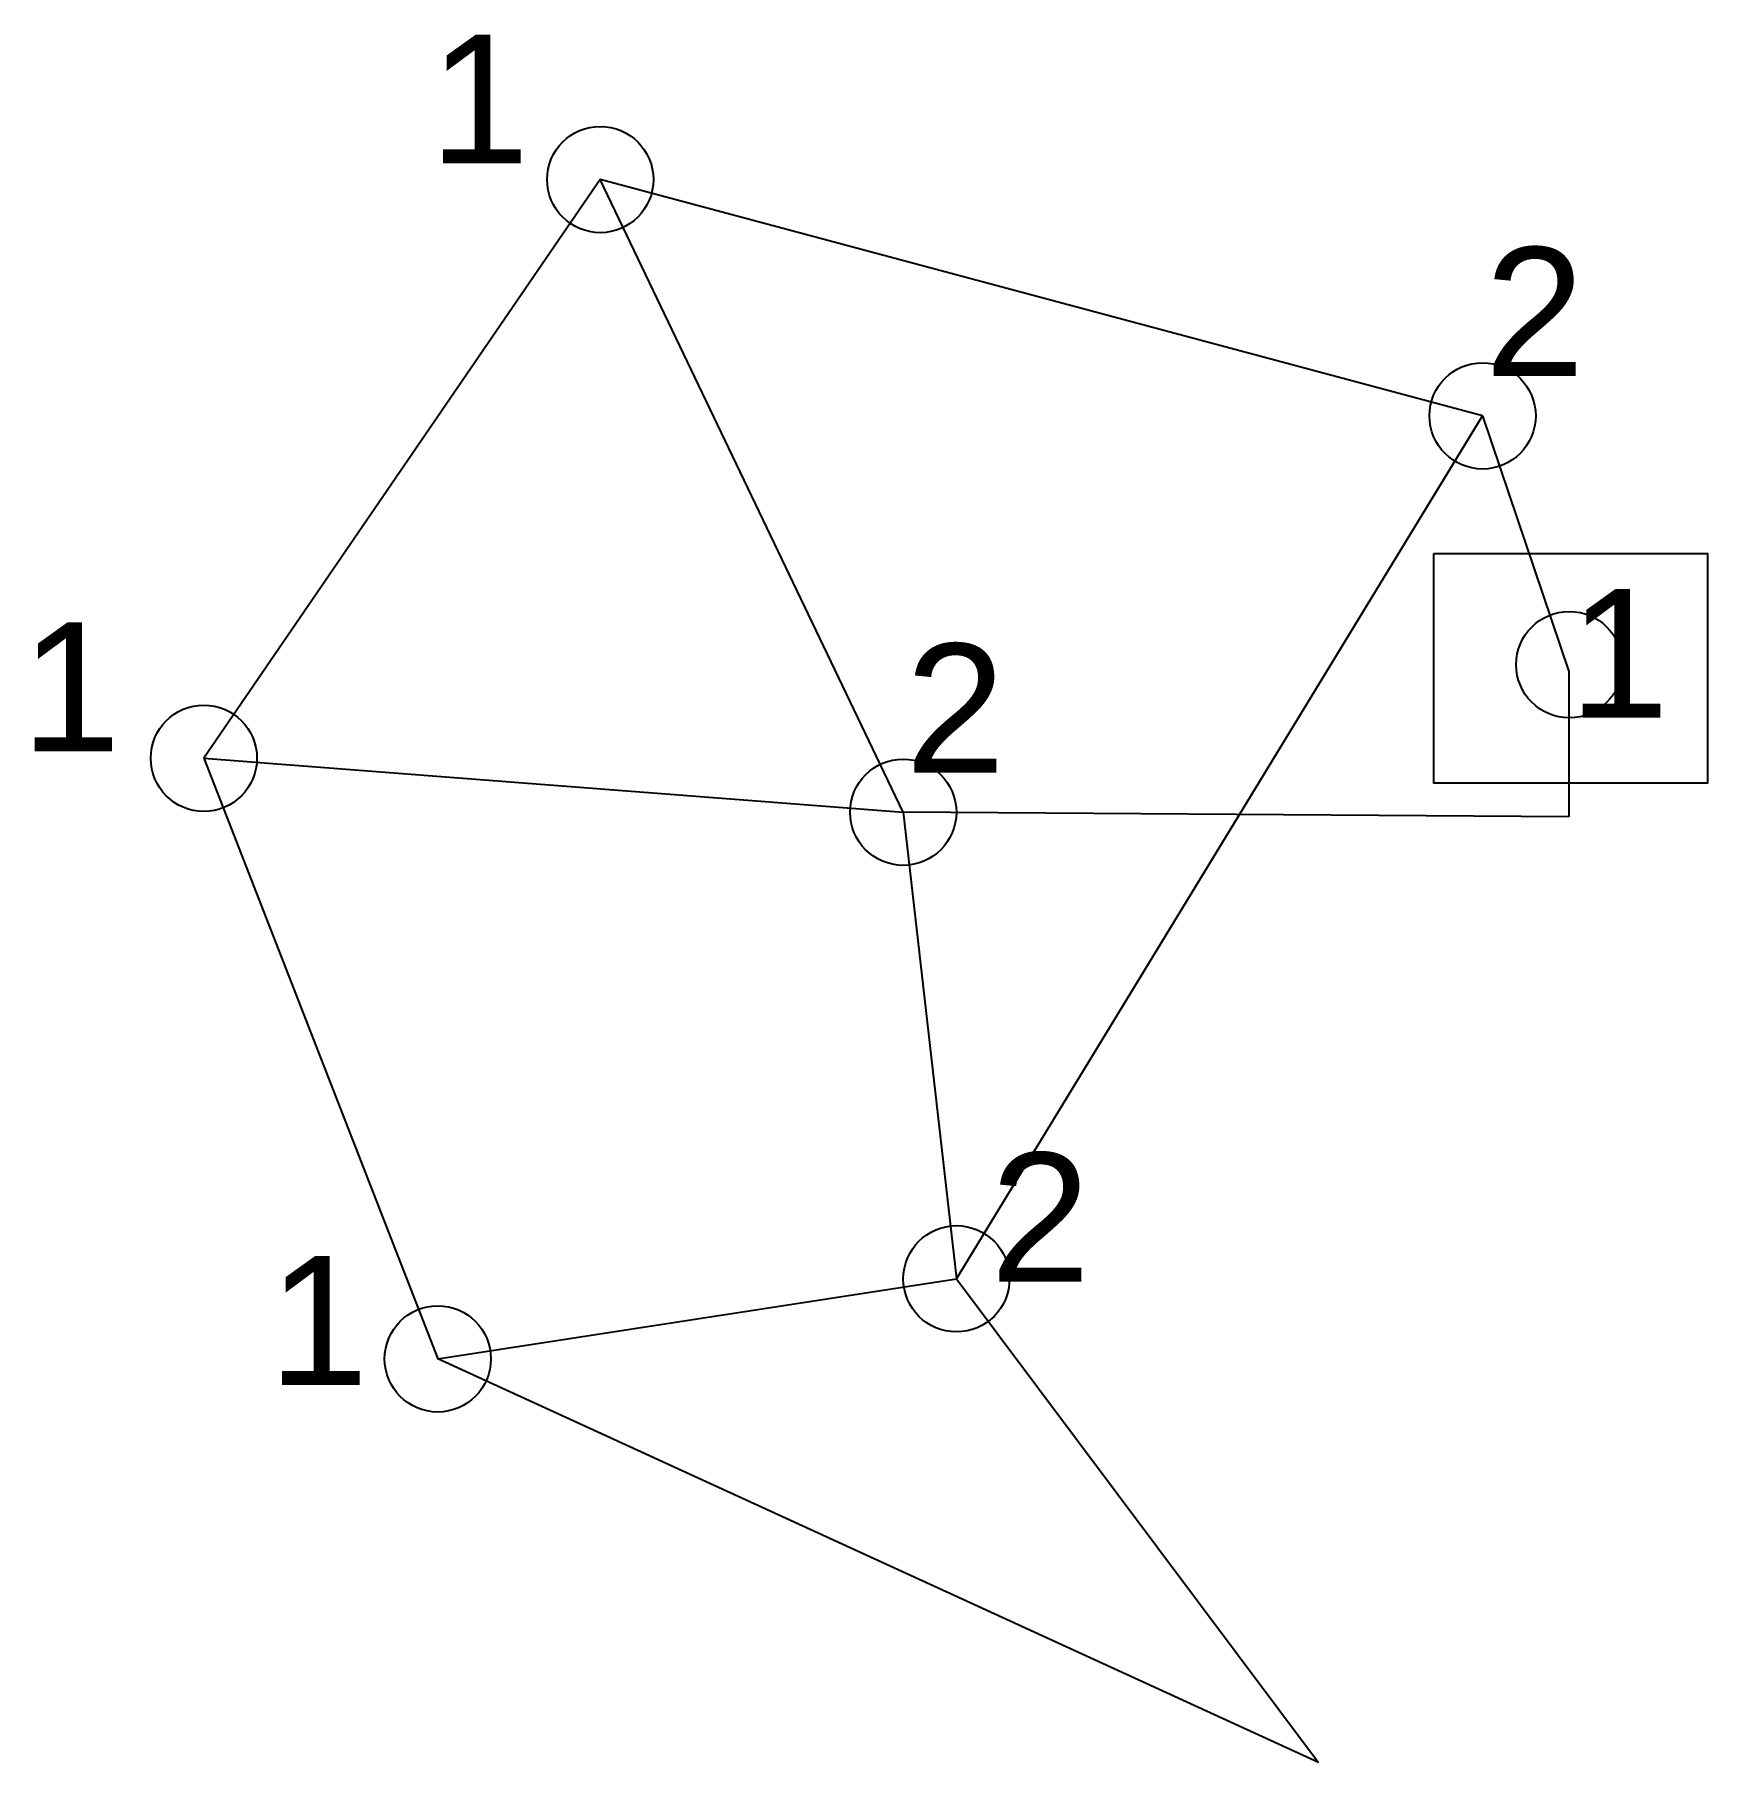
# Model space of a CAD drawing. Header units: millimetres. Extents: x 189 to 771, y 88 to 689.
import ezdxf

# ---------------------------------------------------------------- set-up
doc = ezdxf.new("R2010")
doc.units = ezdxf.units.MM
doc.styles.get("Standard").update_dxf_attribs({"font": 'arial.ttf'})

msp = doc.modelspace()

# ---------------------------------------------------------------- linework, layer by layer
for p, q in [((692.57, 556.18), (385.85, 638.32)), ((509.67, 256.24), (692.57, 556.18)), ((692.57, 556.18), (722.6, 467.29)), ((722.6, 467.29), (722.6, 416.77)), ((248.05, 437.16), (329.36, 228.4)), ((491.17, 418.4), (509.67, 256.24)), ((722.6, 416.77), (491.17, 418.4))]:
    msp.add_line(p, q)
at = {"color": 6}
for p, q in [((329.36, 228.4), (509.67, 256.24)), ((509.67, 256.24), (635.52, 88.12)), ((635.52, 88.12), (329.36, 228.4))]:
    msp.add_line(p, q, dxfattribs=at)
for points in [[(248.05, 437.16), (491.17, 418.4), (385.85, 638.32)], [(675.62, 508.38), (770.74, 508.38), (770.74, 428.55), (675.62, 428.55)]]:
    msp.add_lwpolyline(points, close=True, dxfattribs=at)
at = {"color": 3}
for centre in [(385.85, 638.32), (692.57, 556.18), (722.73, 469.71), (248.05, 437.16), (491.17, 418.4), (509.67, 256.24), (329.36, 228.4)]:
    msp.add_circle(centre, 18.47, dxfattribs=at)

# ---------------------------------------------------------------- texts
for s, p in [('1', (326.41, 643.94)), ('2', (693.27, 569.99)), ('1', (722.6, 451.24)), ('1', (184.43, 439.61)), ('2', (491.86, 432.21)), ('2', (521.43, 255.25)), ('1', (270.49, 219.33))]:
    msp.add_text(s, height=44.78, dxfattribs=at).set_placement(p)

doc.saveas('drawing.dxf')
